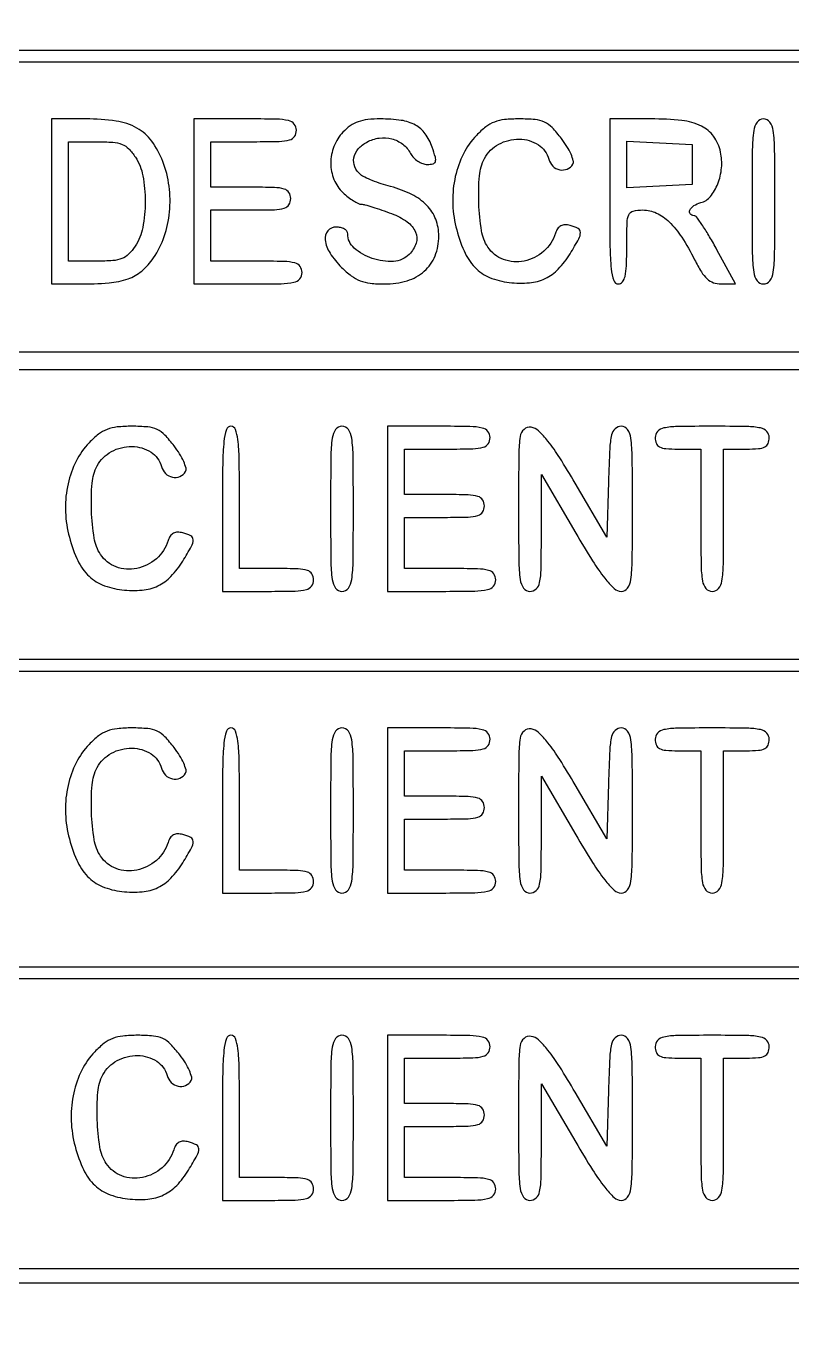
# Model space of a CAD drawing. Extents: x 0 to 1066, y 0 to 761.
# Drawn here: x 1014.06 to 1025.44, y 257.42 to 276.75 of the extents above; entities that cross this region are included whole.
import ezdxf

# ---------------------------------------------------------------- set-up
doc = ezdxf.new("R2010")
doc.units = 0
doc.header["$MEASUREMENT"] = 0

msp = doc.modelspace()

# ---------------------------------------------------------------- linework, layer by layer
for points in [[(710.559243, 95.267872, -0.000023), (733.258836, 95.240684, -0.000004), (756.324384, 95.211821, -0.198594)], [(606.442229, 95.24091, -0.000004), (629.422908, 95.212432, -0.198597)], [(669.892229, 95.24091, -0.000004), (692.872908, 95.212432, -0.198597)]]:
    msp.add_lwpolyline(points, format="xyb")
for points in [[(964.648203, 276.28245, 0.090685), (964.631776, 276.19374, 0.000053), (964.626152, 273.54868, 0.000687), (964.624253, 270.602798, 0.000419), (964.629709, 267.1245), (964.6515, 258.0723), (1009.1934, 258.0723), (1053.7353, 258.0723), (1053.756828, 267.23025), (1053.778355, 276.3882), (1009.233422, 276.3882, 0.000091), (986.070035, 276.384003, 0.000502), (973.6186, 276.366981, 0.000027), (964.739371, 276.345445, 0.310524)], [(1014.4386, 274.1463), (1014.4386, 272.9196), (1014.851025, 272.9196, 0.019297), (1015.29311, 272.936668, 0.065137), (1015.575481, 272.996048, 0.091739), (1015.778758, 273.112524, 0.066792), (1015.953683, 273.306377, 0.067944), (1016.113126, 273.624145, 0.058432), (1016.192082, 273.989842, 0.05702), (1016.185185, 274.372783, 0.058287), (1016.091729, 274.741295, 0.067012), (1015.927003, 275.043806, 0.108631), (1015.708135, 275.236516, 0.09062), (1015.398841, 275.340651, 0.036021), (1014.950401, 275.373), (1014.4386, 275.373)], [(1016.5536, 274.1463), (1016.5536, 272.9196), (1017.3573, 272.9196, 0.004147), (1017.848009, 272.92367, 0.047763), (1018.039388, 272.945203, 0.16431), (1018.126794, 272.996793, 0.179874), (1018.161, 273.0888, 0.157888), (1018.13146, 273.180016, 0.176663), (1018.05525, 273.231563, 0.055952), (1017.890378, 273.253653, 0.005351), (1017.4842, 273.258), (1016.8074, 273.258), (1016.8074, 273.6387), (1016.8074, 274.0194), (1017.3996, 274.0194, 0.006583), (1017.749492, 274.024007, 0.063075), (1017.896625, 274.046593, 0.183695), (1017.96547, 274.098026, 0.142406), (1017.9918, 274.1886, 0.142406), (1017.96547, 274.279174, 0.183695), (1017.896625, 274.330607, 0.063075), (1017.749492, 274.353193, 0.006583), (1017.3996, 274.3578), (1016.8074, 274.3578), (1016.8074, 274.6962), (1016.8074, 275.0346), (1017.4419, 275.0346, 0.005909), (1017.819926, 275.039067, 0.059311), (1017.975938, 275.06139, 0.180365), (1018.048456, 275.112888, 0.150217), (1018.0764, 275.2038, 0.17273), (1018.043727, 275.295557, 0.168559), (1017.960075, 275.34715, 0.050222), (1017.777522, 275.368849, 0.004487), (1017.315, 275.373), (1016.5536, 275.373)], [(1018.767947, 275.177197, 0.095833), (1018.633601, 274.964384, 0.093612), (1018.586848, 274.715023, 0.09642), (1018.634505, 274.471923, 0.109167), (1018.769152, 274.276496, 0.021434), (1018.846418, 274.210464, 0.024838), (1018.925463, 274.154671, 0.024996), (1018.996097, 274.114697, 0.116778), (1019.041274, 274.104, -0.067108), (1019.093936, 274.0969, -0.007685), (1019.209145, 274.063347, -0.009164), (1019.345495, 274.018601, -0.007347), (1019.490622, 273.965606, -0.061414), (1019.721648, 273.843125, -0.139444), (1019.845388, 273.691209, -0.182193), (1019.853031, 273.525185, -0.118289), (1019.75148, 273.35952, -0.184168), (1019.520585, 273.256092, -0.095547), (1019.202935, 273.298793, -0.099616), (1018.93404, 273.453725, -0.215627), (1018.8378, 273.666511, 0.166893), (1018.824821, 273.704313, 0.09517), (1018.788098, 273.736493, 0.076026), (1018.733319, 273.758247, 0.056627), (1018.6686, 273.7656, 0.217685), (1018.543301, 273.708335, 0.213962), (1018.503391, 273.575499, 0.111531), (1018.575741, 273.378425, 0.052901), (1018.746692, 273.166892, 0.033718), (1018.891454, 273.040441, 0.070361), (1019.02183, 272.967499, 0.065927), (1019.172792, 272.930888, 0.026573), (1019.385038, 272.9196, 0.071976), (1019.719799, 272.968041, 0.109406), (1019.975994, 273.109788, 0.118366), (1020.135291, 273.336806, 0.094334), (1020.1914, 273.631559, 0.09189), (1020.145109, 273.881319, 0.101533), (1020.012889, 274.088099, 0.086169), (1019.789779, 274.249957, 0.048671), (1019.475936, 274.367527, -0.014332), (1019.337236, 274.408891, -0.015018), (1019.203309, 274.457554, -0.014825), (1019.090499, 274.506345, -0.062282), (1019.02815, 274.54563, -0.125617), (1018.943605, 274.660566, -0.145923), (1018.930841, 274.79525, -0.130481), (1018.994892, 274.926232, -0.091527), (1019.123819, 275.029205, -0.089566), (1019.30697, 275.088427, -0.097839), (1019.493359, 275.077049, -0.101693), (1019.655881, 274.996789, -0.104882), (1019.771466, 274.859671, 0.068907), (1019.816954, 274.797151, 0.056018), (1019.880789, 274.744219, 0.057688), (1019.952392, 274.708286, 0.087691), (1020.020776, 274.6962, 0.058375), (1020.106074, 274.706193, 0.271475), (1020.140472, 274.73911, 0.139875), (1020.140424, 274.803799, 0.014188), (1020.093501, 274.951786, 0.071241), (1019.989002, 275.153655, 0.113072), (1019.844039, 275.282266, 0.091082), (1019.633772, 275.351678, 0.03431), (1019.323409, 275.373, 0.02734), (1019.135341, 275.362709, 0.057455), (1018.992864, 275.330231, 0.067151), (1018.876012, 275.270432, 0.052423)], [(1020.750229, 275.12852, 0.074767), (1020.557016, 274.854838, 0.061364), (1020.436577, 274.517475, 0.058608), (1020.398022, 274.145356, 0.056445), (1020.445865, 273.769505, 0.041661), (1020.566081, 273.409945, 0.089525), (1020.72678, 273.167059, 0.103764), (1020.945015, 273.017458, 0.070593), (1021.237421, 272.941799, 0.049213), (1021.536498, 272.937644, 0.089525), (1021.77175, 273.000989, 0.091784), (1021.96617, 273.141158, 0.053935), (1022.141411, 273.369149, 0.010333), (1022.270532, 273.591104, 0.128003), (1022.294636, 273.684877, 0.27873), (1022.25895, 273.743519, 0.056229), (1022.140143, 273.789343, 0.067058), (1022.063289, 273.798755, 0.120753), (1022.002162, 273.782991, 0.12276), (1021.955909, 273.741009, 0.07065), (1021.923101, 273.672811, -0.135626), (1021.748753, 273.404914, -0.131089), (1021.459384, 273.260262, -0.139736), (1021.1506, 273.283404, -0.160937), (1020.92023, 273.466523, -0.105884), (1020.825736, 273.710833, -0.030031), (1020.785629, 274.11864, -0.030157), (1020.794786, 274.529119, -0.102556), (1020.870139, 274.784423, -0.146718), (1021.081534, 274.996939, -0.127619), (1021.387284, 275.072675, -0.140813), (1021.669522, 274.988195, -0.188278), (1021.825124, 274.773873, 0.135846), (1021.884453, 274.671637, 0.14355), (1021.986729, 274.617112, 0.152059), (1022.097762, 274.627935, 0.155804), (1022.18176, 274.699856, 0.209249), (1022.189172, 274.752067, 0.036316), (1022.154759, 274.848092, 0.034105), (1022.094687, 274.962112, 0.024635), (1022.013247, 275.080556, 0.027848), (1021.874184, 275.243237, 0.092953), (1021.760545, 275.324787, 0.086963), (1021.620913, 275.362469, 0.022529), (1021.387323, 275.373, 0.024313), (1021.16703, 275.362282, 0.067397), (1021.01638, 275.326719, 0.074862), (1020.889748, 275.254908, 0.035392)], [(1022.7294, 274.1463, 0.003213), (1022.733728, 273.472779, 0.022561), (1022.752738, 273.1452, 0.049302), (1022.788653, 272.969477, 0.328801), (1022.8563, 272.9196, 0.232029), (1022.918037, 272.94988, 0.108427), (1022.957169, 273.0324, 0.047315), (1022.977901, 273.188257, 0.00942), (1022.9832, 273.4695, -0.00595), (1022.987507, 273.831465, -0.096871), (1023.013544, 273.949598, -0.238613), (1023.07821, 274.003215, -0.056005), (1023.222253, 274.0194, -0.111153), (1023.423705, 273.974056, -0.081177), (1023.61302, 273.843201, -0.058854), (1023.79871, 273.616571, -0.025924), (1023.990572, 273.27915, 0.021794), (1024.09052, 273.099948, 0.0694), (1024.177672, 272.994552, 0.100833), (1024.270364, 272.938951, 0.085033), (1024.383325, 272.9196), (1024.59561, 272.9196), (1024.323114, 273.4272, 0.009778), (1024.213732, 273.621728, 0.014907), (1024.110568, 273.785692, 0.009424), (1024.019611, 273.915761, 0.239871), (1023.982209, 273.9348, -0.219802), (1023.925045, 273.961205, -0.304284), (1023.918781, 274.015636, -0.131724), (1023.980894, 274.083919, -0.078903), (1024.081981, 274.128246, 0.158954), (1024.224422, 274.219758, 0.078102), (1024.334282, 274.407866, 0.070132), (1024.390441, 274.644864, 0.077363), (1024.375895, 274.879992, 0.10052), (1024.272138, 275.114491, 0.127623), (1024.091684, 275.26648, 0.085281), (1023.800742, 275.348871, 0.026458), (1023.345076, 275.373), (1022.7294, 275.373)], [(1024.8444, 274.1463, 0.002322), (1024.847989, 273.373438, 0.031956), (1024.868467, 273.094088, 0.123223), (1024.919278, 272.967709, 0.240299), (1025.0136, 272.9196, 0.240299), (1025.107922, 272.967709, 0.123223), (1025.158733, 273.094088, 0.031956), (1025.179211, 273.373438, 0.002322), (1025.1828, 274.1463, 0.002322), (1025.179211, 274.919162, 0.031956), (1025.158733, 275.198512, 0.123223), (1025.107922, 275.324891, 0.240299), (1025.0136, 275.373, 0.240299), (1024.919278, 275.324891, 0.123223), (1024.868467, 275.198512, 0.031956), (1024.847989, 274.919162, 0.002322)], [(1015.6845, 274.805416, -0.099357), (1015.795372, 274.529005, -0.04669), (1015.830161, 274.143901, -0.046674), (1015.792842, 273.758385, -0.097875), (1015.680232, 273.480416, -0.051016), (1015.58467, 273.362721, -0.103597), (1015.485428, 273.297643, -0.075571), (1015.348063, 273.266478, -0.018062), (1015.11345, 273.258), (1014.6924, 273.258), (1014.6924, 274.1463), (1014.6924, 275.0346), (1015.11345, 275.0346, -0.018077), (1015.349949, 275.026047, -0.077494), (1015.486959, 274.994403, -0.104702), (1015.586441, 274.927751, -0.048117)], [(1014.997429, 270.56012, 0.074767), (1014.804216, 270.286438, 0.061364), (1014.683777, 269.949075, 0.058608), (1014.645222, 269.576956, 0.056445), (1014.693065, 269.201105, 0.041661), (1014.813281, 268.841545, 0.089525), (1014.97398, 268.598659, 0.103764), (1015.192215, 268.449058, 0.070593), (1015.484621, 268.373399, 0.049213), (1015.783698, 268.369244, 0.089525), (1016.01895, 268.432589, 0.091784), (1016.21337, 268.572758, 0.053935), (1016.388611, 268.800749, 0.010333), (1016.517732, 269.022704, 0.128003), (1016.541836, 269.116477, 0.27873), (1016.50615, 269.175119, 0.056229), (1016.387343, 269.220943, 0.067058), (1016.310489, 269.230355, 0.120753), (1016.249362, 269.214591, 0.12276), (1016.203109, 269.172609, 0.07065), (1016.170301, 269.104411, -0.135626), (1015.995953, 268.836514, -0.131089), (1015.706584, 268.691862, -0.139736), (1015.3978, 268.715004, -0.160937), (1015.16743, 268.898123, -0.105884), (1015.072936, 269.142433, -0.030031), (1015.032829, 269.55024, -0.030157), (1015.041986, 269.960719, -0.102556), (1015.117339, 270.216023, -0.146718), (1015.328734, 270.428539, -0.127619), (1015.634484, 270.504275, -0.140813), (1015.916722, 270.419795, -0.188278), (1016.072324, 270.205473, 0.135846), (1016.131653, 270.103237, 0.14355), (1016.233929, 270.048712, 0.152059), (1016.344962, 270.059535, 0.155804), (1016.42896, 270.131456, 0.209249), (1016.436372, 270.183667, 0.036316), (1016.401959, 270.279692, 0.034105), (1016.341887, 270.393712, 0.024635), (1016.260447, 270.512156, 0.027848), (1016.121384, 270.674837, 0.092953), (1016.007745, 270.756387, 0.086963), (1015.868113, 270.794069, 0.022529), (1015.634523, 270.8046, 0.024313), (1015.41423, 270.793882, 0.067397), (1015.26358, 270.758319, 0.074862), (1015.136948, 270.686508, 0.035392)], [(1016.9766, 269.5779), (1016.9766, 268.3512), (1017.6534, 268.3512, 0.005351), (1018.059578, 268.355547, 0.055952), (1018.22445, 268.377637, 0.176663), (1018.30066, 268.429184, 0.157888), (1018.3302, 268.5204, 0.134481), (1018.305496, 268.610587, 0.186514), (1018.240313, 268.661942, 0.067313), (1018.10208, 268.684829, 0.007414), (1017.7803, 268.6896), (1017.2304, 268.6896), (1017.2304, 269.7471, 0.003867), (1017.225951, 270.3224, 0.025996), (1017.206712, 270.6072, 0.0595), (1017.169972, 270.758455, 0.313079), (1017.1035, 270.8046, 0.328801), (1017.035853, 270.754723, 0.049302), (1016.999938, 270.579, 0.022561), (1016.980928, 270.251421, 0.003213)], [(1018.584, 269.5779, 0.002322), (1018.587589, 268.805038, 0.031956), (1018.608067, 268.525688, 0.123223), (1018.658878, 268.399309, 0.240299), (1018.7532, 268.3512, 0.240299), (1018.847522, 268.399309, 0.123223), (1018.898333, 268.525688, 0.031956), (1018.918811, 268.805038, 0.002322), (1018.9224, 269.5779, 0.002322), (1018.918811, 270.350762, 0.031956), (1018.898333, 270.630113, 0.123223), (1018.847522, 270.756491, 0.240299), (1018.7532, 270.8046, 0.240299), (1018.658878, 270.756491, 0.123223), (1018.608067, 270.630113, 0.031956), (1018.587589, 270.350762, 0.002322)], [(1019.43, 269.5779), (1019.43, 268.3512), (1020.2337, 268.3512, 0.004147), (1020.724409, 268.35527, 0.047763), (1020.915788, 268.376803, 0.16431), (1021.003194, 268.428393, 0.179874), (1021.0374, 268.5204, 0.157888), (1021.00786, 268.611616, 0.176663), (1020.93165, 268.663163, 0.055952), (1020.766778, 268.685253, 0.005351), (1020.3606, 268.6896), (1019.6838, 268.6896), (1019.6838, 269.0703), (1019.6838, 269.451), (1020.276, 269.451, 0.006583), (1020.625892, 269.455607, 0.063075), (1020.773025, 269.478193, 0.183695), (1020.84187, 269.529626, 0.142406), (1020.8682, 269.6202, 0.142406), (1020.84187, 269.710774, 0.183695), (1020.773025, 269.762207, 0.063075), (1020.625892, 269.784793, 0.006583), (1020.276, 269.7894), (1019.6838, 269.7894), (1019.6838, 270.1278), (1019.6838, 270.4662), (1020.3183, 270.4662, 0.005909), (1020.696326, 270.470667, 0.059311), (1020.852338, 270.49299, 0.180365), (1020.924856, 270.544488, 0.150217), (1020.9528, 270.6354, 0.17273), (1020.920127, 270.727157, 0.168559), (1020.836475, 270.77875, 0.050222), (1020.653922, 270.800449, 0.004487), (1020.1914, 270.8046), (1019.43, 270.8046)], [(1021.3758, 269.583784, 0.002307), (1021.379385, 268.806995, 0.031808), (1021.399853, 268.526423, 0.122712), (1021.450646, 268.399483, 0.241002), (1021.545, 268.3512, 0.190288), (1021.637386, 268.387681, 0.157537), (1021.689028, 268.480848, 0.044469), (1021.710551, 268.685568, 0.003727), (1021.715035, 269.21835), (1021.715871, 270.0855), (1022.224556, 269.21835, 0.007391), (1022.476137, 268.80365, 0.025517), (1022.656426, 268.546303, 0.037582), (1022.795644, 268.392992, 0.191908), (1022.90052, 268.3512, 0.244357), (1022.993605, 268.399581, 0.119723), (1023.043766, 268.527448, 0.031542), (1023.064184, 268.808712, 0.002351), (1023.0678, 269.5779, 0.002368), (1023.064167, 270.344869, 0.031296), (1023.043786, 270.627285, 0.117634), (1022.994014, 270.756062, 0.246784), (1022.901664, 270.8046, 0.191769), (1022.811097, 270.768538, 0.147589), (1022.757764, 270.67536, 0.045076), (1022.730107, 270.474318, 0.004318), (1022.711314, 269.97975), (1022.6871, 269.1549), (1022.216676, 269.9586, 0.008645), (1021.986566, 270.336588, 0.026008), (1021.812105, 270.582967, 0.036923), (1021.672122, 270.735672, 0.153718), (1021.561026, 270.789334, 0.220394), (1021.456634, 270.758304, 0.175666), (1021.399664, 270.65408, 0.03616), (1021.379001, 270.396864, 0.001968)], [(1023.4062, 270.6354, 0.094959), (1023.422763, 270.548974, 0.184152), (1023.46965, 270.497925, 0.098846), (1023.562639, 270.47253, 0.017388), (1023.7446, 270.4662), (1024.083, 270.4662), (1024.083, 269.4087, 0.002827), (1024.086731, 268.748741, 0.036854), (1024.107534, 268.504537, 0.138781), (1024.158794, 268.394068, 0.218517), (1024.2522, 268.3512, 0.218517), (1024.345606, 268.394068, 0.138781), (1024.396866, 268.504537, 0.036854), (1024.417669, 268.748741, 0.002827), (1024.4214, 269.4087), (1024.4214, 270.4662), (1024.7598, 270.4662, 0.017388), (1024.941761, 270.47253, 0.098846), (1025.03475, 270.497925, 0.184152), (1025.081637, 270.548974, 0.094959), (1025.0982, 270.6354, 0.186821), (1025.062485, 270.727649, 0.160003), (1024.9713, 270.77922, 0.045528), (1024.771104, 270.800602, 0.003852), (1024.2522, 270.8046, 0.003852), (1023.733296, 270.800602, 0.045528), (1023.5331, 270.77922, 0.160003), (1023.441915, 270.727649, 0.186821)], [(1014.997429, 266.07632, 0.074767), (1014.804216, 265.802638, 0.061364), (1014.683777, 265.465275, 0.058608), (1014.645222, 265.093156, 0.056445), (1014.693065, 264.717305, 0.041661), (1014.813281, 264.357745, 0.089525), (1014.97398, 264.114859, 0.103764), (1015.192215, 263.965258, 0.070593), (1015.484621, 263.889599, 0.049213), (1015.783698, 263.885444, 0.089525), (1016.01895, 263.948789, 0.091784), (1016.21337, 264.088958, 0.053935), (1016.388611, 264.316949, 0.010333), (1016.517732, 264.538904, 0.128003), (1016.541836, 264.632677, 0.27873), (1016.50615, 264.691319, 0.056229), (1016.387343, 264.737143, 0.067058), (1016.310489, 264.746555, 0.120753), (1016.249362, 264.730791, 0.12276), (1016.203109, 264.688809, 0.07065), (1016.170301, 264.620611, -0.135626), (1015.995953, 264.352714, -0.131089), (1015.706584, 264.208062, -0.139736), (1015.3978, 264.231204, -0.160937), (1015.16743, 264.414323, -0.105884), (1015.072936, 264.658633, -0.030031), (1015.032829, 265.06644, -0.030157), (1015.041986, 265.476919, -0.102556), (1015.117339, 265.732223, -0.146718), (1015.328734, 265.944739, -0.127619), (1015.634484, 266.020475, -0.140813), (1015.916722, 265.935995, -0.188278), (1016.072324, 265.721673, 0.135846), (1016.131653, 265.619437, 0.14355), (1016.233929, 265.564912, 0.152059), (1016.344962, 265.575735, 0.155804), (1016.42896, 265.647656, 0.209249), (1016.436372, 265.699867, 0.036316), (1016.401959, 265.795892, 0.034105), (1016.341887, 265.909912, 0.024635), (1016.260447, 266.028356, 0.027848), (1016.121384, 266.191037, 0.092953), (1016.007745, 266.272587, 0.086963), (1015.868113, 266.310269, 0.022529), (1015.634523, 266.3208, 0.024313), (1015.41423, 266.310082, 0.067397), (1015.26358, 266.274519, 0.074862), (1015.136948, 266.202708, 0.035392)], [(1016.9766, 265.0941), (1016.9766, 263.8674), (1017.6534, 263.8674, 0.005351), (1018.059578, 263.871747, 0.055952), (1018.22445, 263.893837, 0.176663), (1018.30066, 263.945384, 0.157888), (1018.3302, 264.0366, 0.134481), (1018.305496, 264.126787, 0.186514), (1018.240313, 264.178142, 0.067313), (1018.10208, 264.201029, 0.007414), (1017.7803, 264.2058), (1017.2304, 264.2058), (1017.2304, 265.2633, 0.003867), (1017.225951, 265.8386, 0.025996), (1017.206712, 266.1234, 0.0595), (1017.169972, 266.274655, 0.313079), (1017.1035, 266.3208, 0.328801), (1017.035853, 266.270923, 0.049302), (1016.999938, 266.0952, 0.022561), (1016.980928, 265.767621, 0.003213)], [(1018.584, 265.0941, 0.002322), (1018.587589, 264.321238, 0.031956), (1018.608067, 264.041887, 0.123223), (1018.658878, 263.915509, 0.240299), (1018.7532, 263.8674, 0.240299), (1018.847522, 263.915509, 0.123223), (1018.898333, 264.041887, 0.031956), (1018.918811, 264.321238, 0.002322), (1018.9224, 265.0941, 0.002322), (1018.918811, 265.866962, 0.031956), (1018.898333, 266.146313, 0.123223), (1018.847522, 266.272691, 0.240299), (1018.7532, 266.3208, 0.240299), (1018.658878, 266.272691, 0.123223), (1018.608067, 266.146313, 0.031956), (1018.587589, 265.866962, 0.002322)], [(1019.43, 265.0941), (1019.43, 263.8674), (1020.2337, 263.8674, 0.004147), (1020.724409, 263.87147, 0.047763), (1020.915788, 263.893003, 0.16431), (1021.003194, 263.944593, 0.179874), (1021.0374, 264.0366, 0.157888), (1021.00786, 264.127816, 0.176663), (1020.93165, 264.179363, 0.055952), (1020.766778, 264.201453, 0.005351), (1020.3606, 264.2058), (1019.6838, 264.2058), (1019.6838, 264.5865), (1019.6838, 264.9672), (1020.276, 264.9672, 0.006583), (1020.625892, 264.971807, 0.063075), (1020.773025, 264.994393, 0.183695), (1020.84187, 265.045826, 0.142406), (1020.8682, 265.1364, 0.142406), (1020.84187, 265.226974, 0.183695), (1020.773025, 265.278407, 0.063075), (1020.625892, 265.300993, 0.006583), (1020.276, 265.3056), (1019.6838, 265.3056), (1019.6838, 265.644), (1019.6838, 265.9824), (1020.3183, 265.9824, 0.005909), (1020.696326, 265.986867, 0.059311), (1020.852338, 266.00919, 0.180365), (1020.924856, 266.060688, 0.150217), (1020.9528, 266.1516, 0.17273), (1020.920127, 266.243357, 0.168559), (1020.836475, 266.29495, 0.050222), (1020.653922, 266.316649, 0.004487), (1020.1914, 266.3208), (1019.43, 266.3208)], [(1021.3758, 265.099984, 0.002307), (1021.379385, 264.323195, 0.031808), (1021.399853, 264.042623, 0.122712), (1021.450646, 263.915683, 0.241002), (1021.545, 263.8674, 0.190288), (1021.637386, 263.903881, 0.157537), (1021.689028, 263.997048, 0.044469), (1021.710551, 264.201768, 0.003727), (1021.715035, 264.73455), (1021.715871, 265.6017), (1022.224556, 264.73455, 0.007391), (1022.476137, 264.31985, 0.025517), (1022.656426, 264.062503, 0.037582), (1022.795644, 263.909192, 0.191908), (1022.90052, 263.8674, 0.244357), (1022.993605, 263.915781, 0.119723), (1023.043766, 264.043648, 0.031542), (1023.064184, 264.324912, 0.002351), (1023.0678, 265.0941, 0.002368), (1023.064167, 265.861069, 0.031296), (1023.043786, 266.143485, 0.117634), (1022.994014, 266.272262, 0.246784), (1022.901664, 266.3208, 0.191769), (1022.811097, 266.284738, 0.147589), (1022.757764, 266.19156, 0.045076), (1022.730107, 265.990518, 0.004318), (1022.711314, 265.49595), (1022.6871, 264.6711), (1022.216676, 265.4748, 0.008645), (1021.986566, 265.852788, 0.026008), (1021.812105, 266.099167, 0.036923), (1021.672122, 266.251872, 0.153718), (1021.561026, 266.305534, 0.220394), (1021.456634, 266.274504, 0.175666), (1021.399664, 266.17028, 0.03616), (1021.379001, 265.913064, 0.001968)], [(1023.4062, 266.1516, 0.094959), (1023.422763, 266.065174, 0.184152), (1023.46965, 266.014125, 0.098846), (1023.562639, 265.98873, 0.017388), (1023.7446, 265.9824), (1024.083, 265.9824), (1024.083, 264.9249, 0.002827), (1024.086731, 264.264941, 0.036854), (1024.107534, 264.020738, 0.138781), (1024.158794, 263.910268, 0.218517), (1024.2522, 263.8674, 0.218517), (1024.345606, 263.910268, 0.138781), (1024.396866, 264.020738, 0.036854), (1024.417669, 264.264941, 0.002827), (1024.4214, 264.9249), (1024.4214, 265.9824), (1024.7598, 265.9824, 0.017388), (1024.941761, 265.98873, 0.098846), (1025.03475, 266.014125, 0.184152), (1025.081637, 266.065174, 0.094959), (1025.0982, 266.1516, 0.186821), (1025.062485, 266.243849, 0.160003), (1024.9713, 266.29542, 0.045528), (1024.771104, 266.316802, 0.003852), (1024.2522, 266.3208, 0.003852), (1023.733296, 266.316802, 0.045528), (1023.5331, 266.29542, 0.160003), (1023.441915, 266.243849, 0.186821)], [(1015.082029, 261.50792, 0.074767), (1014.888816, 261.234238, 0.061364), (1014.768377, 260.896875, 0.058608), (1014.729822, 260.524756, 0.056445), (1014.777665, 260.148905, 0.041661), (1014.897881, 259.789345, 0.089525), (1015.05858, 259.546459, 0.103764), (1015.276815, 259.396858, 0.070593), (1015.569221, 259.321199, 0.049213), (1015.868298, 259.317044, 0.089525), (1016.10355, 259.380389, 0.091784), (1016.29797, 259.520558, 0.053935), (1016.473211, 259.748549, 0.010333), (1016.602332, 259.970504, 0.128003), (1016.626436, 260.064277, 0.27873), (1016.59075, 260.122919, 0.056229), (1016.471943, 260.168743, 0.067058), (1016.395089, 260.178155, 0.120753), (1016.333962, 260.162391, 0.12276), (1016.287709, 260.120409, 0.07065), (1016.254901, 260.052211, -0.135626), (1016.080553, 259.784314, -0.131089), (1015.791184, 259.639662, -0.139736), (1015.4824, 259.662804, -0.160937), (1015.25203, 259.845923, -0.105884), (1015.157536, 260.090233, -0.030031), (1015.117429, 260.49804, -0.030157), (1015.126586, 260.908519, -0.102556), (1015.201939, 261.163823, -0.146718), (1015.413334, 261.376339, -0.127619), (1015.719084, 261.452075, -0.140813), (1016.001322, 261.367595, -0.188278), (1016.156924, 261.153273, 0.135846), (1016.216253, 261.051037, 0.14355), (1016.318529, 260.996512, 0.152059), (1016.429562, 261.007335, 0.155804), (1016.51356, 261.079256, 0.209249), (1016.520972, 261.131467, 0.036316), (1016.486559, 261.227492, 0.034105), (1016.426487, 261.341512, 0.024635), (1016.345047, 261.459956, 0.027848), (1016.205984, 261.622637, 0.092953), (1016.092345, 261.704187, 0.086963), (1015.952713, 261.741869, 0.022529), (1015.719123, 261.7524, 0.024313), (1015.49883, 261.741682, 0.067397), (1015.34818, 261.706119, 0.074862), (1015.221548, 261.634308, 0.035392)], [(1016.9766, 260.5257), (1016.9766, 259.299), (1017.6534, 259.299, 0.005351), (1018.059578, 259.303347, 0.055952), (1018.22445, 259.325437, 0.176663), (1018.30066, 259.376984, 0.157888), (1018.3302, 259.4682, 0.134481), (1018.305496, 259.558387, 0.186514), (1018.240313, 259.609742, 0.067313), (1018.10208, 259.632629, 0.007414), (1017.7803, 259.6374), (1017.2304, 259.6374), (1017.2304, 260.6949, 0.003867), (1017.225951, 261.2702, 0.025996), (1017.206712, 261.555, 0.0595), (1017.169972, 261.706255, 0.313079), (1017.1035, 261.7524, 0.328801), (1017.035853, 261.702523, 0.049302), (1016.999938, 261.5268, 0.022561), (1016.980928, 261.199221, 0.003213)], [(1018.584, 260.5257, 0.002322), (1018.587589, 259.752838, 0.031956), (1018.608067, 259.473487, 0.123223), (1018.658878, 259.347109, 0.240299), (1018.7532, 259.299, 0.240299), (1018.847522, 259.347109, 0.123223), (1018.898333, 259.473487, 0.031956), (1018.918811, 259.752838, 0.002322), (1018.9224, 260.5257, 0.002322), (1018.918811, 261.298562, 0.031956), (1018.898333, 261.577912, 0.123223), (1018.847522, 261.704291, 0.240299), (1018.7532, 261.7524, 0.240299), (1018.658878, 261.704291, 0.123223), (1018.608067, 261.577912, 0.031956), (1018.587589, 261.298562, 0.002322)], [(1019.43, 260.5257), (1019.43, 259.299), (1020.2337, 259.299, 0.004147), (1020.724409, 259.30307, 0.047763), (1020.915788, 259.324603, 0.16431), (1021.003194, 259.376193, 0.179874), (1021.0374, 259.4682, 0.157888), (1021.00786, 259.559416, 0.176663), (1020.93165, 259.610962, 0.055952), (1020.766778, 259.633053, 0.005351), (1020.3606, 259.6374), (1019.6838, 259.6374), (1019.6838, 260.0181), (1019.6838, 260.3988), (1020.276, 260.3988, 0.006583), (1020.625892, 260.403407, 0.063075), (1020.773025, 260.425993, 0.183695), (1020.84187, 260.477426, 0.142406), (1020.8682, 260.568, 0.142406), (1020.84187, 260.658574, 0.183695), (1020.773025, 260.710007, 0.063075), (1020.625892, 260.732593, 0.006583), (1020.276, 260.7372), (1019.6838, 260.7372), (1019.6838, 261.0756), (1019.6838, 261.414), (1020.3183, 261.414, 0.005909), (1020.696326, 261.418467, 0.059311), (1020.852338, 261.44079, 0.180365), (1020.924856, 261.492288, 0.150217), (1020.9528, 261.5832, 0.17273), (1020.920127, 261.674957, 0.168559), (1020.836475, 261.72655, 0.050222), (1020.653922, 261.748249, 0.004487), (1020.1914, 261.7524), (1019.43, 261.7524)], [(1021.3758, 260.531584, 0.002307), (1021.379385, 259.754795, 0.031808), (1021.399853, 259.474223, 0.122712), (1021.450646, 259.347283, 0.241002), (1021.545, 259.299, 0.190288), (1021.637386, 259.335481, 0.157537), (1021.689028, 259.428648, 0.044469), (1021.710551, 259.633368, 0.003727), (1021.715035, 260.16615), (1021.715871, 261.0333), (1022.224556, 260.16615, 0.007391), (1022.476137, 259.75145, 0.025517), (1022.656426, 259.494103, 0.037582), (1022.795644, 259.340792, 0.191908), (1022.90052, 259.299, 0.244357), (1022.993605, 259.347381, 0.119723), (1023.043766, 259.475248, 0.031542), (1023.064184, 259.756512, 0.002351), (1023.0678, 260.5257, 0.002368), (1023.064167, 261.292669, 0.031296), (1023.043786, 261.575085, 0.117634), (1022.994014, 261.703862, 0.246784), (1022.901664, 261.7524, 0.191769), (1022.811097, 261.716338, 0.147589), (1022.757764, 261.62316, 0.045076), (1022.730107, 261.422118, 0.004318), (1022.711314, 260.92755), (1022.6871, 260.1027), (1022.216676, 260.9064, 0.008645), (1021.986566, 261.284388, 0.026008), (1021.812105, 261.530767, 0.036923), (1021.672122, 261.683472, 0.153718), (1021.561026, 261.737134, 0.220394), (1021.456634, 261.706104, 0.175666), (1021.399664, 261.60188, 0.03616), (1021.379001, 261.344664, 0.001968)], [(1023.4062, 261.5832, 0.094959), (1023.422763, 261.496774, 0.184152), (1023.46965, 261.445725, 0.098846), (1023.562639, 261.42033, 0.017388), (1023.7446, 261.414), (1024.083, 261.414), (1024.083, 260.3565, 0.002827), (1024.086731, 259.696541, 0.036854), (1024.107534, 259.452338, 0.138781), (1024.158794, 259.341868, 0.218517), (1024.2522, 259.299, 0.218517), (1024.345606, 259.341868, 0.138781), (1024.396866, 259.452338, 0.036854), (1024.417669, 259.696541, 0.002827), (1024.4214, 260.3565), (1024.4214, 261.414), (1024.7598, 261.414, 0.017388), (1024.941761, 261.42033, 0.098846), (1025.03475, 261.445725, 0.184152), (1025.081637, 261.496774, 0.094959), (1025.0982, 261.5832, 0.186821), (1025.062485, 261.675449, 0.160003), (1024.9713, 261.72702, 0.045528), (1024.771104, 261.748402, 0.003852), (1024.2522, 261.7524, 0.003852), (1023.733296, 261.748402, 0.045528), (1023.5331, 261.72702, 0.160003), (1023.441915, 261.675449, 0.186821)]]:
    msp.add_lwpolyline(points, format="xyb", close=True)
for points in [[(1053.5238, 274.0617), (1053.5238, 271.9044), (1024.3791, 271.9044), (995.2344, 271.9044), (995.2344, 274.0617), (995.2344, 276.219), (1024.3791, 276.219), (1053.5238, 276.219)], [(1023.9561, 274.6962), (1023.9561, 274.4001), (1023.46965, 274.374728), (1022.9832, 274.349356), (1022.9832, 274.6962), (1022.9832, 275.043044), (1023.46965, 275.017672), (1023.9561, 274.9923)], [(1053.5238, 269.4933), (1053.5238, 267.336), (1024.3791, 267.336), (995.2344, 267.336), (995.2344, 269.4933), (995.2344, 271.6506), (1024.3791, 271.6506), (1053.5238, 271.6506)], [(1053.5238, 264.9672), (1053.5238, 262.7676), (1024.3791, 262.7676), (995.2344, 262.7676), (995.2344, 264.9672), (995.2344, 267.1668), (1024.3791, 267.1668), (1053.5238, 267.1668)], [(1053.5238, 260.4411), (1053.5238, 258.2838), (1024.3791, 258.2838), (995.2344, 258.2838), (995.2344, 260.4411), (995.2344, 262.5984), (1024.3791, 262.5984), (1053.5238, 262.5984)]]:
    msp.add_lwpolyline(points, close=True)

doc.saveas('drawing.dxf')
